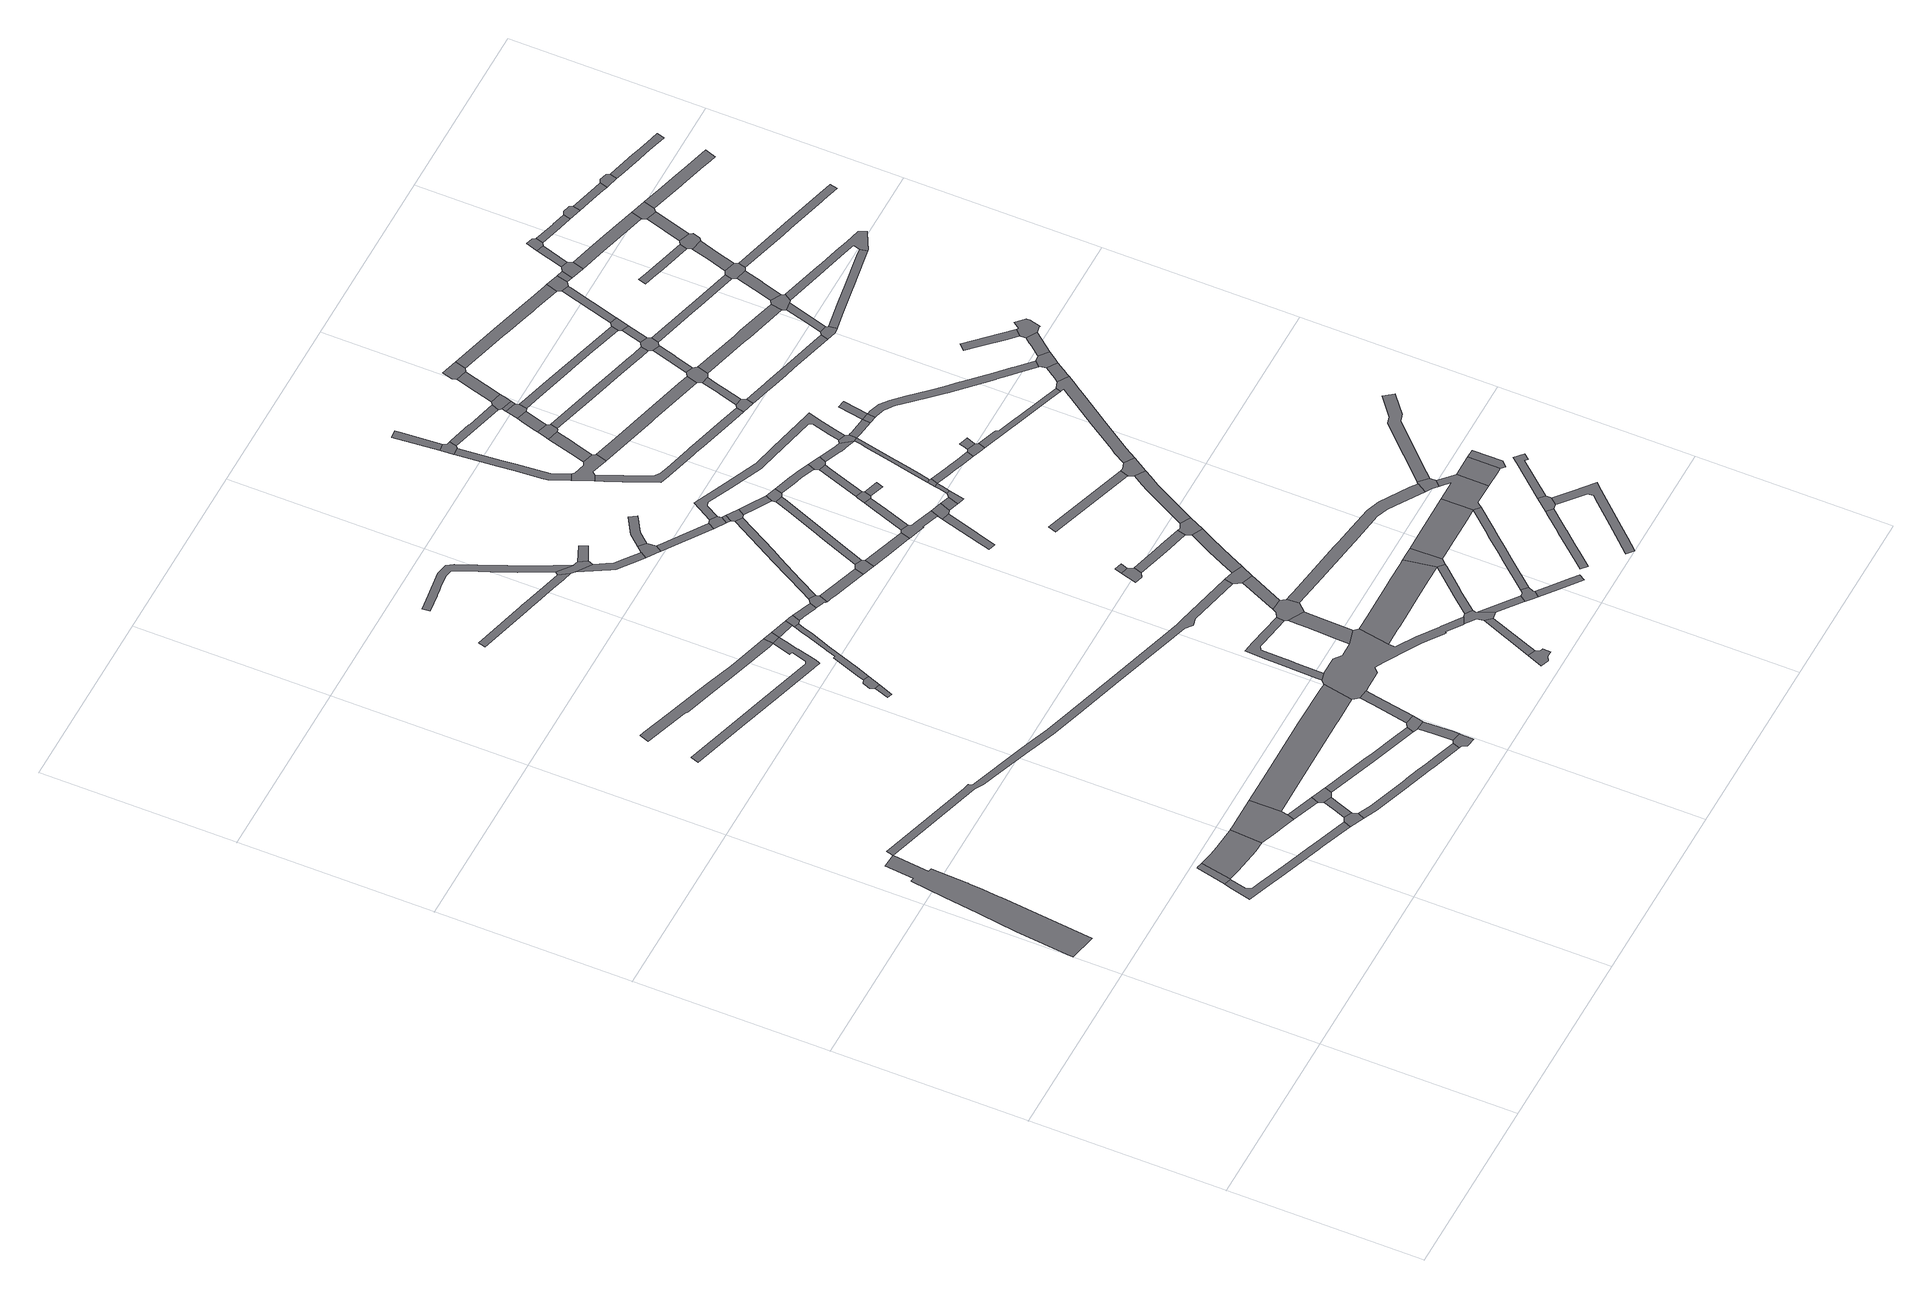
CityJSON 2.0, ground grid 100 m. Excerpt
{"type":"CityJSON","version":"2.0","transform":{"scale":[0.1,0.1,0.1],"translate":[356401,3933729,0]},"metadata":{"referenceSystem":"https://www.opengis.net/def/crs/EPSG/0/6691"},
"CityObjects":{
"road1":{"type":"Road","geometry":[{"type":"MultiSurface","lod":"1","boundaries":[[[0,1,2,3,4,5,6]]]}]},
"road2":{"type":"Road","attributes":{"function":"3","RoadStructureAttribute.sectionType":"1"},"geometry":[{"type":"MultiSurface","lod":"1","boundaries":[[[7,8,9,10,11,12,13,14,15,0,6]]]}]},
"road3":{"type":"Road","attributes":{"RoadStructureAttribute.sectionType":"1"},"geometry":[{"type":"MultiSurface","lod":"1","boundaries":[[[16,17,18,19,20,21,22,23,24,25,26,27,28,29,5,4]]]}]},
"road4":{"type":"Road","geometry":[{"type":"MultiSurface","lod":"1","boundaries":[[[30,31,32,33,10,9,34,35,36,37,38,39]]]}]},
"road5":{"type":"Road","geometry":[{"type":"MultiSurface","lod":"1","boundaries":[[[23,22,40,41,42,43]]]}]},
"road6":{"type":"Road","attributes":{"RoadStructureAttribute.sectionType":"1"},"geometry":[{"type":"MultiSurface","lod":"1","boundaries":[[[38,44,45,46,39]]]}]},
"road7":{"type":"Road","attributes":{"RoadStructureAttribute.sectionType":"1"},"geometry":[{"type":"MultiSurface","lod":"1","boundaries":[[[47,48,43,42,49,50]]]}]},
"road8":{"type":"Road","geometry":[{"type":"MultiSurface","lod":"1","boundaries":[[[47,50,51,52,53,54,46,45]]]}]},
"road9":{"type":"Road","attributes":{"RoadStructureAttribute.sectionType":"1"},"geometry":[{"type":"MultiSurface","lod":"1","boundaries":[[[55,56,57,58,59,60,61,62,63,64,65,66,67,68,69,70,71,72,73,74,75,76,77,78,79,80,81,82,83,84,85,86,87,88,89,90,91,64,92,93,94,95,96,97,98,99,100,101]]]}]},
"road10":{"type":"Road","attributes":{"RoadStructureAttribute.sectionType":"1"},"geometry":[{"type":"MultiSurface","lod":"1","boundaries":[[[102,103,104,105,106,107,108,109,110,41,40,111,112,113,114,115,116]]]}]},
"road11":{"type":"Road","attributes":{"RoadStructureAttribute.sectionType":"1"},"geometry":[{"type":"MultiSurface","lod":"1","boundaries":[[[117,118,119,120,121,122,123,124,125,126,127,128,129,130,131,132,133,134,135,136,137,138]]]}]},
"road12":{"type":"Road","attributes":{"RoadStructureAttribute.sectionType":"1"},"geometry":[{"type":"MultiSurface","lod":"1","boundaries":[[[139,140,141,142,143,144,117,145,146,147,148,149,150,151,152,153]]]}]},
"road13":{"type":"Road","attributes":{"RoadStructureAttribute.sectionType":"1"},"geometry":[{"type":"MultiSurface","lod":"1","boundaries":[[[154,155,156,157,52,51,158,159,160,161,162]]]}]},
"road14":{"type":"Road","attributes":{"function":"3","RoadStructureAttribute.sectionType":"1"},"geometry":[{"type":"MultiSurface","lod":"1","boundaries":[[[163,164,165,166,31,30,167,168,169,170,171,172]]]}]},
"road15":{"type":"Road","geometry":[{"type":"MultiSurface","lod":"1","boundaries":[[[173,174,175,176]]]}]},
"road16":{"type":"Road","geometry":[{"type":"MultiSurface","lod":"1","boundaries":[[[177,178,179,173,176,180]]]}]},
"road17":{"type":"Road","geometry":[{"type":"MultiSurface","lod":"1","boundaries":[[[181,182,183,184,102,116,185,186,187]]]}]},
"road18":{"type":"Road","attributes":{"RoadStructureAttribute.sectionType":"1"},"geometry":[{"type":"MultiSurface","lod":"1","boundaries":[[[188,189,190,191,192,193,194,195,184,183]]]}]},
"road19":{"type":"Road","geometry":[{"type":"MultiSurface","lod":"1","boundaries":[[[196,197,154,162,198,191,190]]]}]},
"road20":{"type":"Road","attributes":{"RoadStructureAttribute.sectionType":"1"},"geometry":[{"type":"MultiSurface","lod":"1","boundaries":[[[199,200,201,202,203,204,205,206,207,208,209,210,211,212,213,177,180]]]}]},
"road21":{"type":"Road","geometry":[{"type":"MultiSurface","lod":"1","boundaries":[[[117,138,214,145]]]}]},
"road22":{"type":"Road","geometry":[{"type":"MultiSurface","lod":"1","boundaries":[[[215,216,197,196,217,218,219]]]}]},
"road23":{"type":"Road","attributes":{"RoadStructureAttribute.sectionType":"1"},"geometry":[{"type":"MultiSurface","lod":"1","boundaries":[[[220,221,222,223,224,225,226,227,228,229,230,231,232,233]]]}]},
"road24":{"type":"Road","attributes":{"RoadStructureAttribute.sectionType":"1"},"geometry":[{"type":"MultiSurface","lod":"1","boundaries":[[[234,214,138,235,236]]]}]},
"road25":{"type":"Road","geometry":[{"type":"MultiSurface","lod":"1","boundaries":[[[206,205,237,238,239,234,236]]]}]},
"road26":{"type":"Road","attributes":{"RoadStructureAttribute.sectionType":"1"},"geometry":[{"type":"MultiSurface","lod":"1","boundaries":[[[240,241,242,243,244,245,246,247,248,249,250,251,252,253,254,255,256,257,258,259,260,261,262,263,264,265]]]}]},
"road27":{"type":"Road","attributes":{"RoadStructureAttribute.sectionType":"1"},"geometry":[{"type":"MultiSurface","lod":"1","boundaries":[[[237,266,267,268,269,270,271,238]]]}]},
"road28":{"type":"Road","geometry":[{"type":"MultiSurface","lod":"1","boundaries":[[[272,273,274,270,269,275,276,277,278,279]]]}]},
"road29":{"type":"Road","geometry":[{"type":"MultiSurface","lod":"1","boundaries":[[[280,254,253,233,232,281,282,283]]]}]},
"road30":{"type":"Road","attributes":{"RoadStructureAttribute.sectionType":"1"},"geometry":[{"type":"MultiSurface","lod":"1","boundaries":[[[284,285,286,287,288,289,290,291,292,293,294,295,296,297,298,299,300]]]}]},
"road31":{"type":"Road","geometry":[{"type":"MultiSurface","lod":"1","boundaries":[[[301,302,303,304,305,290,289,172,171,215,219,306,307,308,309,310,311,312,313,314,315,316,317,318,319,320,321,322,323,324,325,326]]]}]},
"road32":{"type":"Road","attributes":{"RoadStructureAttribute.sectionType":"1"},"geometry":[{"type":"MultiSurface","lod":"1","boundaries":[[[327,328,329,330,331,332,333,334,335,336,337,282,281]]]}]},
"road33":{"type":"Road","attributes":{"RoadStructureAttribute.sectionType":"1"},"geometry":[{"type":"MultiSurface","lod":"1","boundaries":[[[338,339,279,278,340,341,342,343,344]]]}]},
"road34":{"type":"Road","geometry":[{"type":"MultiSurface","lod":"1","boundaries":[[[345,346,280,283]]]}]},
"road35":{"type":"Road","geometry":[{"type":"MultiSurface","lod":"1","boundaries":[[[347,348,349,350,351,352,353,354,355,356]]]}]},
"road36":{"type":"Road","geometry":[{"type":"MultiSurface","lod":"1","boundaries":[[[357,358,332,331,359,360,361]]]}]},
"road37":{"type":"Road","attributes":{"RoadStructureAttribute.sectionType":"1"},"geometry":[{"type":"MultiSurface","lod":"1","boundaries":[[[302,362,363,364,365,366,367,368,303]]]}]},
"road38":{"type":"Road","attributes":{"RoadStructureAttribute.sectionType":"1"},"geometry":[{"type":"MultiSurface","lod":"1","boundaries":[[[369,370,371,273,272,372,373,374,375,376]]]}]},
"road39":{"type":"Road","geometry":[{"type":"MultiSurface","lod":"1","boundaries":[[[377,378,338,344,379,380]]]}]},
"road40":{"type":"Road","attributes":{"RoadStructureAttribute.sectionType":"1"},"geometry":[{"type":"MultiSurface","lod":"1","boundaries":[[[381,351,350,382]]]}]},
"road41":{"type":"Road","geometry":[{"type":"MultiSurface","lod":"1","boundaries":[[[383,300,299,364,363,384,385,386,387]]]}]},
"road42":{"type":"Road","attributes":{"RoadStructureAttribute.sectionType":"1"},"geometry":[{"type":"MultiSurface","lod":"1","boundaries":[[[360,388,389,390,391,392,361]]]}]},
"road43":{"type":"Road","attributes":{"RoadStructureAttribute.sectionType":"1"},"geometry":[{"type":"MultiSurface","lod":"1","boundaries":[[[357,393,394,395,396,358]]]}]},
"road44":{"type":"Road","geometry":[{"type":"MultiSurface","lod":"1","boundaries":[[[318,397,398]]]}]},
"road45":{"type":"Road","geometry":[{"type":"MultiSurface","lod":"1","boundaries":[[[399,400,381,382,401,402,403,404,405,319,398]]]}]},
"road46":{"type":"Road","attributes":{"RoadStructureAttribute.sectionType":"1"},"geometry":[{"type":"MultiSurface","lod":"1","boundaries":[[[386,406,407,408,387]]]}]},
"road47":{"type":"Road","attributes":{"RoadStructureAttribute.sectionType":"1"},"geometry":[{"type":"MultiSurface","lod":"1","boundaries":[[[379,409,410,411,412,413,414,380]]]}]},
"road48":{"type":"Road","attributes":{"RoadStructureAttribute.sectionType":"1"},"geometry":[{"type":"MultiSurface","lod":"1","boundaries":[[[415,416,417,418,419,420]]]}]},
"road49":{"type":"Road","attributes":{"function":"3","RoadStructureAttribute.sectionType":"1"},"geometry":[{"type":"MultiSurface","lod":"1","boundaries":[[[421,422,423,424,425,426,301,326,427,428,429,430,431,432,433,434,435,436,405,404,437,438,439,440,433]]]}]},
"road50":{"type":"Road","geometry":[{"type":"MultiSurface","lod":"1","boundaries":[[[441,390,389,442,443,444,445]]]}]},
"road51":{"type":"Road","geometry":[{"type":"MultiSurface","lod":"1","boundaries":[[[419,446,447,420]]]}]},
"road52":{"type":"Road","attributes":{"RoadStructureAttribute.sectionType":"1"},"geometry":[{"type":"MultiSurface","lod":"1","boundaries":[[[448,449,450,451,452,378,377,453,454,455,456,457]]]}]},
"road53":{"type":"Road","attributes":{"RoadStructureAttribute.sectionType":"1"},"geometry":[{"type":"MultiSurface","lod":"1","boundaries":[[[443,442,458,459]]]}]},
"road54":{"type":"Road","geometry":[{"type":"MultiSurface","lod":"1","boundaries":[[[407,460,461,79,78,408]]]}]},
"road55":{"type":"Road","attributes":{"RoadStructureAttribute.sectionType":"1"},"geometry":[{"type":"MultiSurface","lod":"1","boundaries":[[[462,463,464,403,402]]]}]},
"road56":{"type":"Road","geometry":[{"type":"MultiSurface","lod":"1","boundaries":[[[465,459,458,376,375,466]]]}]},
"road57":{"type":"Road","attributes":{"RoadStructureAttribute.sectionType":"1"},"geometry":[{"type":"MultiSurface","lod":"1","boundaries":[[[467,468,469,470,471,472]]]}]},
"road58":{"type":"Road","geometry":[{"type":"MultiSurface","lod":"1","boundaries":[[[473,474,463,462,475,476,477,478,479,480,481]]]}]},
"road59":{"type":"Road","attributes":{"RoadStructureAttribute.sectionType":"1"},"geometry":[{"type":"MultiSurface","lod":"1","boundaries":[[[482,483,418,417,484,485,486,487]]]}]},
"road60":{"type":"Road","geometry":[{"type":"MultiSurface","lod":"1","boundaries":[[[488,414,413,489,490,491,492,493,494,495,496,497,498,499]]]}]},
"road61":{"type":"Road","attributes":{"RoadStructureAttribute.sectionType":"1"},"geometry":[{"type":"MultiSurface","lod":"1","boundaries":[[[466,500,501,502,503,465]]]}]},
"road62":{"type":"Road","attributes":{"RoadStructureAttribute.sectionType":"1"},"geometry":[{"type":"MultiSurface","lod":"1","boundaries":[[[504,505,506,507,488,499]]]}]},
"road63":{"type":"Road","attributes":{"RoadStructureAttribute.sectionType":"1"},"geometry":[{"type":"MultiSurface","lod":"1","boundaries":[[[508,509,510,511,512,461,460,513,514,515,516,517]]]}]},
"road64":{"type":"Road","attributes":{"RoadStructureAttribute.sectionType":"1"},"geometry":[{"type":"MultiSurface","lod":"1","boundaries":[[[518,519,520,521,522,523,478,477]]]}]},
"road65":{"type":"Road","geometry":[{"type":"MultiSurface","lod":"1","boundaries":[[[524,525,502,501,448,457]]]}]},
"road66":{"type":"Road","attributes":{"RoadStructureAttribute.sectionType":"1"},"geometry":[{"type":"MultiSurface","lod":"1","boundaries":[[[526,527,528,529,530,531,532,533,534,535,536,537]]]}]},
"road67":{"type":"Road","geometry":[{"type":"MultiSurface","lod":"1","boundaries":[[[538,539,494,493,472,471,540]]]}]},
"road68":{"type":"Road","geometry":[{"type":"MultiSurface","lod":"1","boundaries":[[[536,541,542,543,544,545,546,547,548,549,550,537]]]}]},
"road69":{"type":"Road","geometry":[{"type":"MultiSurface","lod":"1","boundaries":[[[551,552,506,505,553,554,555,556]]]}]},
"road70":{"type":"Road","geometry":[{"type":"MultiSurface","lod":"1","boundaries":[[[433,440,557,558,559,421]]]}]},
"road71":{"type":"Road","geometry":[{"type":"MultiSurface","lod":"1","boundaries":[[[530,560,561,562,563,564,565,531]]]}]},
"road72":{"type":"Road","attributes":{"RoadStructureAttribute.sectionType":"1"},"geometry":[{"type":"MultiSurface","lod":"1","boundaries":[[[566,567,538,540]]]}]},
"road73":{"type":"Road","attributes":{"RoadStructureAttribute.sectionType":"1"},"geometry":[{"type":"MultiSurface","lod":"1","boundaries":[[[568,564,563,569,570,571]]]}]},
"road74":{"type":"Road","geometry":[{"type":"MultiSurface","lod":"1","boundaries":[[[486,517,516,572,573,574,487]]]}]},
"road75":{"type":"Road","geometry":[{"type":"MultiSurface","lod":"1","boundaries":[[[575,576,554,553]]]}]},
"road76":{"type":"Road","attributes":{"RoadStructureAttribute.sectionType":"1"},"geometry":[{"type":"MultiSurface","lod":"1","boundaries":[[[577,578,567,566,579,580]]]}]},
"road77":{"type":"Road","attributes":{"RoadStructureAttribute.sectionType":"1"},"geometry":[{"type":"MultiSurface","lod":"1","boundaries":[[[581,582,583,584,585,586,587,588,589,590,385,384,591,592,593,594,595,596,597,598]]]}]},
"road78":{"type":"Road","attributes":{"RoadStructureAttribute.sectionType":"1"},"geometry":[{"type":"MultiSurface","lod":"1","boundaries":[[[599,600,601,602,603,525,524,604,605,606,607,608]]]}]},
"road79":{"type":"Road","attributes":{"RoadStructureAttribute.sectionType":"1"},"geometry":[{"type":"MultiSurface","lod":"1","boundaries":[[[609,610,611,551,556]]]}]},
"road80":{"type":"Road","attributes":{"RoadStructureAttribute.sectionType":"1"},"geometry":[{"type":"MultiSurface","lod":"1","boundaries":[[[612,613,614,615,616,617,618,619,620,441,445,621,622,623,624,625,626,627,628,629,630,631]]]}]},
"road81":{"type":"Road","attributes":{"RoadStructureAttribute.sectionType":"1"},"geometry":[{"type":"MultiSurface","lod":"1","boundaries":[[[546,632,633,634,635,636,637,638,547]]]}]},
"road82":{"type":"Road","attributes":{"RoadStructureAttribute.sectionType":"1"},"geometry":[{"type":"MultiSurface","lod":"1","boundaries":[[[480,639,640,641,642,643,644,645,646,647,648,481]]]}]},
"road83":{"type":"Road","attributes":{"RoadStructureAttribute.sectionType":"1"},"geometry":[{"type":"MultiSurface","lod":"1","boundaries":[[[649,650,651,652]]]}]},
"road84":{"type":"Road","geometry":[{"type":"MultiSurface","lod":"1","boundaries":[[[653,654,655,656,657]]]}]},
"road85":{"type":"Road","attributes":{"RoadStructureAttribute.sectionType":"1"},"geometry":[{"type":"MultiSurface","lod":"1","boundaries":[[[658,659,660,661,662,663,664,561,560]]]}]},
"road86":{"type":"Road","geometry":[{"type":"MultiSurface","lod":"1","boundaries":[[[665,611,610,666,667,599,608]]]}]},
"road87":{"type":"Road","attributes":{"RoadStructureAttribute.sectionType":"1"},"geometry":[{"type":"MultiSurface","lod":"1","boundaries":[[[541,668,669,670,671,672,673,674,675,676,677,678,679,680,681,682,683,684,685,542]]]}]},
"road88":{"type":"Road","geometry":[{"type":"MultiSurface","lod":"1","boundaries":[[[686,636,635,687,688,689,690,691]]]}]},
"road89":{"type":"Road","attributes":{"function":"3","RoadStructureAttribute.sectionType":"1"},"geometry":[{"type":"MultiSurface","lod":"1","boundaries":[[[692,693,694,644,695,696,558,557]]]}]},
"road90":{"type":"Road","attributes":{"RoadStructureAttribute.sectionType":"1"},"geometry":[{"type":"MultiSurface","lod":"1","boundaries":[[[697,698,699,573,572,700,701,702,703,704]]]}]},
"road91":{"type":"Road","attributes":{"RoadStructureAttribute.sectionType":"1"},"geometry":[{"type":"MultiSurface","lod":"1","boundaries":[[[705,706,707,708,709,654,653,657,710,578,577,711,653,712,713,714,715]]]}]},
"road92":{"type":"Road","attributes":{"RoadStructureAttribute.sectionType":"1"},"geometry":[{"type":"MultiSurface","lod":"1","boundaries":[[[716,717,718,719,720,721,722,723,724,725,726,727,728,729,730]]]}]},
"road93":{"type":"Road","attributes":{"RoadStructureAttribute.sectionType":"1"},"geometry":[{"type":"MultiSurface","lod":"1","boundaries":[[[690,731,732,733,734,735,691]]]}]},
"road94":{"type":"Road","attributes":{"RoadStructureAttribute.sectionType":"1"},"geometry":[{"type":"MultiSurface","lod":"1","boundaries":[[[736,737,738,739,740,741,656,655,742,743,744,745,746,747]]]}]},
"road95":{"type":"Road","attributes":{"RoadStructureAttribute.sectionType":"1"},"geometry":[{"type":"MultiSurface","lod":"1","boundaries":[[[748,749,667,666,750,751,752,736]]]}]},
"road96":{"type":"Road","geometry":[{"type":"MultiSurface","lod":"1","boundaries":[[[753,754,755,733,732,756]]]}]},
"road97":{"type":"Road","attributes":{"RoadStructureAttribute.sectionType":"1"},"geometry":[{"type":"MultiSurface","lod":"1","boundaries":[[[757,755,754,758]]]}]},
"road98":{"type":"Road","geometry":[{"type":"MultiSurface","lod":"1","boundaries":[[[759,661,660,757,758,760,761]]]}]},
"road99":{"type":"Road","attributes":{"RoadStructureAttribute.sectionType":"1"},"geometry":[{"type":"MultiSurface","lod":"1","boundaries":[[[544,762,763,764,765,766,767,768,769,770,545]]]}]},
"road100":{"type":"Road","geometry":[{"type":"MultiSurface","lod":"1","boundaries":[[[630,748,736,747,771,631]]]}]},
"road101":{"type":"Road","geometry":[{"type":"MultiSurface","lod":"1","boundaries":[[[703,772,773,774,652,651,704]]]}]},
"road102":{"type":"Road","geometry":[{"type":"MultiSurface","lod":"1","boundaries":[[[775,776,777,778,779,780,705,715]]]}]},
"road103":{"type":"Road","geometry":[{"type":"MultiSurface","lod":"1","boundaries":[[[781,782,783,784,785,786,787,788,779,778]]]}]},
"road104":{"type":"Road","attributes":{"RoadStructureAttribute.sectionType":"1"},"geometry":[{"type":"MultiSurface","lod":"1","boundaries":[[[789,790,791,792,793,794,795,796,797,798,799,800,801,802,803,804,805]]]}]},
"road105":{"type":"Road","attributes":{"RoadStructureAttribute.sectionType":"1"},"geometry":[{"type":"MultiSurface","lod":"1","boundaries":[[[806,807,808,809,759,761]]]}]},
"road106":{"type":"Road","attributes":{"RoadStructureAttribute.sectionType":"1"},"geometry":[{"type":"MultiSurface","lod":"1","boundaries":[[[810,811,812,813,771,747,814,815,816]]]}]},
"road107":{"type":"Road","geometry":[{"type":"MultiSurface","lod":"1","boundaries":[[[729,817,797,796,818,819,730]]]}]},
"road108":{"type":"Road","geometry":[{"type":"MultiSurface","lod":"1","boundaries":[[[820,821,695,644,643,822,823,824,825,826]]]}]},
"road109":{"type":"Road","geometry":[{"type":"MultiSurface","lod":"1","boundaries":[[[827,828,820,826,829,830,831,581,598]]]}]},
"road110":{"type":"Road","geometry":[{"type":"MultiSurface","lod":"1","boundaries":[[[832,833,834,677,676,835]]]}]},
"road111":{"type":"Road","geometry":[{"type":"MultiSurface","lod":"1","boundaries":[[[836,837,810,816]]]}]},
"road112":{"type":"Road","attributes":{"RoadStructureAttribute.sectionType":"1"},"geometry":[{"type":"MultiSurface","lod":"1","boundaries":[[[838,839,840,841,842,689,688,843,844,845,846,847,848,849]]]}]},
"road113":{"type":"Road","geometry":[{"type":"MultiSurface","lod":"1","boundaries":[[[807,850,851,852,853,808]]]}]},
"road114":{"type":"Road","attributes":{"RoadStructureAttribute.sectionType":"1"},"geometry":[{"type":"MultiSurface","lod":"1","boundaries":[[[837,854,855,810]]]}]},
"road115":{"type":"Road","attributes":{"RoadStructureAttribute.sectionType":"1"},"geometry":[{"type":"MultiSurface","lod":"1","boundaries":[[[856,857,834,833,858,859,860,861,862]]]}]},
"road116":{"type":"Road","attributes":{"RoadStructureAttribute.sectionType":"1"},"geometry":[{"type":"MultiSurface","lod":"1","boundaries":[[[824,823,863,864,865]]]}]},
"road117":{"type":"Road","attributes":{"RoadStructureAttribute.sectionType":"1"},"geometry":[{"type":"MultiSurface","lod":"1","boundaries":[[[866,867,868,869,870,871,872,873,874,875,876,877,878,879,753,756]]]}]},
"road118":{"type":"Road","attributes":{"RoadStructureAttribute.sectionType":"1"},"geometry":[{"type":"MultiSurface","lod":"1","boundaries":[[[818,880,881,882,883,884,819]]]}]},
"road119":{"type":"Road","attributes":{"RoadStructureAttribute.sectionType":"1"},"geometry":[{"type":"MultiSurface","lod":"1","boundaries":[[[776,885,886,887,888,889,890,891,892,893,894,895,896,897,777]]]}]},
"road120":{"type":"Road","geometry":[{"type":"MultiSurface","lod":"1","boundaries":[[[861,898,899,900,901,902,903,766,765,904,862]]]}]},
"road121":{"type":"Road","attributes":{"RoadStructureAttribute.sectionType":"1"},"geometry":[{"type":"MultiSurface","lod":"1","boundaries":[[[889,888,905,906,907,908,909,910,773,772,911,912,913,914,915,916,917,918,919]]]}]},
"road122":{"type":"Road","geometry":[{"type":"MultiSurface","lod":"1","boundaries":[[[864,920,921,922,865]]]}]},
"road123":{"type":"Road","attributes":{"RoadStructureAttribute.sectionType":"1"},"geometry":[{"type":"MultiSurface","lod":"1","boundaries":[[[901,923,924,925,926,927,928,929,930,902]]]}]},
"road124":{"type":"Road","attributes":{"RoadStructureAttribute.sectionType":"1"},"geometry":[{"type":"MultiSurface","lod":"1","boundaries":[[[931,932,933,934,935,936,937,938,939,940,941,942,943,944,837,836,945,946,947,948,949,950,951,952,953,954,955,956,957,958,959]]]}]},
"road125":{"type":"Road","attributes":{"RoadStructureAttribute.sectionType":"1"},"geometry":[{"type":"MultiSurface","lod":"1","boundaries":[[[960,961,962,963,964,965,966,832,835,967,968,969,970,971,972,973]]]}]},
"road126":{"type":"Road","attributes":{"RoadStructureAttribute.sectionType":"1"},"geometry":[{"type":"MultiSurface","lod":"1","boundaries":[[[974,975,976,977,978,830,829,979,980,981,982,983,984,985,986]]]}]},
"road127":{"type":"Road","geometry":[{"type":"MultiSurface","lod":"1","boundaries":[[[987,988,849,848,927,926,989,990,991]]]}]},
"road128":{"type":"Road","attributes":{"RoadStructureAttribute.sectionType":"1"},"geometry":[{"type":"MultiSurface","lod":"1","boundaries":[[[992,993,994,995,996,997,998,999,1000,1001,1002,1003,851,850]]]}]},
"road129":{"type":"Road","attributes":{"RoadStructureAttribute.sectionType":"1"},"geometry":[{"type":"MultiSurface","lod":"1","boundaries":[[[1004,1005,1006,1007,988,987]]]}]},
"road130":{"type":"Road","attributes":{"RoadStructureAttribute.sectionType":"1"},"geometry":[{"type":"MultiSurface","lod":"1","boundaries":[[[1008,1009,1010,1011,900,899,1012,1013,1014]]]}]},
"road131":{"type":"Road","geometry":[{"type":"MultiSurface","lod":"1","boundaries":[[[1015,873,872,1006,1005,1016]]]}]},
"road132":{"type":"Road","geometry":[{"type":"MultiSurface","lod":"1","boundaries":[[[1017,1018,1019,919,918,1020,1021,1022]]]}]},
"road133":{"type":"Road","geometry":[{"type":"MultiSurface","lod":"1","boundaries":[[[1023,1024,1025,1026,1027,931,959,1028,1017,1022]]]}]},
"road134":{"type":"Road","geometry":[{"type":"MultiSurface","lod":"1","boundaries":[[[1029,1030,1031,1032,1033,960,973]]]}]},
"road135":{"type":"Road","attributes":{"RoadStructureAttribute.sectionType":"1"},"geometry":[{"type":"MultiSurface","lod":"1","boundaries":[[[1034,1035,1036,1037,1038,1039,1040,1041,1015,1016]]]}]},
"road136":{"type":"Road","attributes":{"RoadStructureAttribute.sectionType":"1"},"geometry":[{"type":"MultiSurface","lod":"1","boundaries":[[[990,1042,1043,1044,1045,1046,1047,991]]]}]},
"road137":{"type":"Road","attributes":{"RoadStructureAttribute.sectionType":"1"},"geometry":[{"type":"MultiSurface","lod":"1","boundaries":[[[1048,1049,1050,1051,1052,1053,1054]]]}]},
"road138":{"type":"Road","attributes":{"RoadStructureAttribute.sectionType":"1"},"geometry":[{"type":"MultiSurface","lod":"1","boundaries":[[[1025,1055,1056,1057,1058,1059,1026]]]}]},
"road139":{"type":"Road","attributes":{"RoadStructureAttribute.sectionType":"1"},"geometry":[{"type":"MultiSurface","lod":"1","boundaries":[[[1060,1061,1062,1033,1032,1063,1064,1065]]]}]},
"road140":{"type":"Road","geometry":[{"type":"MultiSurface","lod":"1","boundaries":[[[1066,999,998,1038,1037,1067]]]}]},
"road141":{"type":"Road","geometry":[{"type":"MultiSurface","lod":"1","boundaries":[[[1068,1069,1070,1071,1072,1008,1014,1060,1065]]]}]},
"road142":{"type":"Road","attributes":{"RoadStructureAttribute.sectionType":"1"},"geometry":[{"type":"MultiSurface","lod":"1","boundaries":[[[1073,1074,1066,1067]]]}]},
"road143":{"type":"Road","geometry":[{"type":"MultiSurface","lod":"1","boundaries":[[[1053,1056,1055,1075,1076,1077,1078,1079,1080,1081,1082,1083,1084,1085,1086,1054]]]}]},
"road144":{"type":"Road","geometry":[{"type":"MultiSurface","lod":"1","boundaries":[[[1087,1074,1073,1088,1089,1090]]]}]},
"road145":{"type":"Road","attributes":{"RoadStructureAttribute.sectionType":"1"},"geometry":[{"type":"MultiSurface","lod":"1","boundaries":[[[1091,1092,1072,1071,1093,1094,1095,1096,1097]]]}]},
"road146":{"type":"Road","attributes":{"RoadStructureAttribute.sectionType":"1"},"geometry":[{"type":"MultiSurface","lod":"1","boundaries":[[[1098,1099,1087,1090]]]}]},
"road147":{"type":"Road","attributes":{"RoadStructureAttribute.sectionType":"1"},"geometry":[{"type":"MultiSurface","lod":"1","boundaries":[[[1100,1101,1102,1103,1104,1031,1030,1105,1106,1107,1108,1109]]]}]},
"road148":{"type":"Road","attributes":{"RoadStructureAttribute.sectionType":"1"},"geometry":[{"type":"MultiSurface","lod":"1","boundaries":[[[1110,1111,1112,1113,1114,1115,1116,1117]]]}]},
"road149":{"type":"Road","geometry":[{"type":"MultiSurface","lod":"1","boundaries":[[[1096,1118,1119,1120,1121,1122,1045,1044,1097]]]}]},
"road150":{"type":"Road","geometry":[{"type":"MultiSurface","lod":"1","boundaries":[[[1123,1124,1099,1098,1125,1126]]]}]},
"road151":{"type":"Road","attributes":{"RoadStructureAttribute.sectionType":"1"},"geometry":[{"type":"MultiSurface","lod":"1","boundaries":[[[1127,1121,1120,1128,1129,1130]]]}]},
"road152":{"type":"Road","geometry":[{"type":"MultiSurface","lod":"1","boundaries":[[[1131,1132,1133,1134,1135,1070,1069,1136,1137,1138,1139,1140,1100,1109,1141,1142,1143,1144]]]}]},
"road153":{"type":"Road","attributes":{"RoadStructureAttribute.sectionType":"1"},"geometry":[{"type":"MultiSurface","lod":"1","boundaries":[[[1145,1146,1147,1148,1149,1150,1151,1152,1089,1088]]]}]},
"road154":{"type":"Road","attributes":{"RoadStructureAttribute.sectionType":"1"},"geometry":[{"type":"MultiSurface","lod":"1","boundaries":[[[1125,1153,1154,1155,1156,1157,1158,1126]]]}]},
"road155":{"type":"Road","geometry":[{"type":"MultiSurface","lod":"1","boundaries":[[[1159,1110,1117,1160,1130,1129,1161,1162,1163]]]}]},
"road156":{"type":"Road","attributes":{"RoadStructureAttribute.sectionType":"1"},"geometry":[{"type":"MultiSurface","lod":"1","boundaries":[[[1164,1165,1159,1163]]]}]},
"road157":{"type":"Road","geometry":[{"type":"MultiSurface","lod":"1","boundaries":[[[1155,1166,1167,1168,1169,1156]]]}]},
"road158":{"type":"Road","geometry":[{"type":"MultiSurface","lod":"1","boundaries":[[[1165,1164,1170,1171,1172,1150,1149]]]}]},
"road159":{"type":"Road","attributes":{"RoadStructureAttribute.sectionType":"1"},"geometry":[{"type":"MultiSurface","lod":"1","boundaries":[[[1173,1174,1175,1176,1119,1118,1177,1178,1179,1180,1181,1182,1183]]]}]},
"road160":{"type":"Road","attributes":{"RoadStructureAttribute.sectionType":"1"},"geometry":[{"type":"MultiSurface","lod":"1","boundaries":[[[1184,1185,1167,1166,1186,1187,1188,1189]]]}]},
"road161":{"type":"Road","geometry":[{"type":"MultiSurface","lod":"1","boundaries":[[[1188,1190,1191,1192,1193,1194,1195,1189]]]}]},
"road162":{"type":"Road","attributes":{"RoadStructureAttribute.sectionType":"1"},"geometry":[{"type":"MultiSurface","lod":"1","boundaries":[[[1196,1197,1198,1199,1200,1201,1202,1203,1204,1205,1206,1207,1172,1171]]]}]},
"road163":{"type":"Road","attributes":{"RoadStructureAttribute.sectionType":"1"},"geometry":[{"type":"MultiSurface","lod":"1","boundaries":[[[1208,1209,1210,1211,1212,1193,1192,1213,1214,1215,1216,1217]]]}]}
},
"vertices":[
[774,964,0],[764,966,0],[744,971,0],[740,971,0],[703,814,0],[741,804,0],[742,806,0],
[803,793,0],[944,773,0],[1003,771,0],[1014,935,0],[1008,935,0],[972,938,0],[892,944,0],[839,951,0],[796,959,0],
[695,786,0],[666,672,0],[766,634,0],[857,600,0],[1077,519,0],[1103,509,0],[1266,448,0],[1281,486,0],[1117,547,0],[1068,565,0],[921,619,0],[781,672,0],[732,690,0],[719,716,0],
[1217,774,0],[1217,934,0],[1066,933,0],[1049,933,0],[1055,752,0],[1063,748,0],[1176,707,0],[1176,709,0],[1197,701,0],[1211,737,0],
[1339,414,0],[1356,451,0],[1346,479,0],[1308,498,0],
[1297,662,0],[1340,646,0],[1354,684,0],
[1352,619,0],[1329,554,0],[1368,540,0],[1392,604,0],
[1422,618,0],[1435,654,0],[1428,656,0],[1406,665,0],
[141,1217,0],[191,1701,0],[192,1716,0],[201,1800,0],[204,1868,0],[205,1878,0],[205,1879,0],[214,2065,0],[194,2069,0],[213,2257,0],[742,2096,0],[756,2089,0],[787,2072,0],[889,2035,0],[1062,1970,0],[1079,1963,0],[1204,1916,0],[1344,1872,0],[1603,1791,0],[1978,1675,0],[2047,1654,0],[2078,1627,0],[2118,1635,0],[2386,1573,0],[2396,1617,0],[2088,1689,0],[2053,1694,0],[1961,1722,0],[1615,1829,0],[1365,1907,0],[1217,1954,0],[1126,1988,0],[1059,2012,0],[762,2116,0],[754,2135,0],[726,2143,0],[225,2295,0],[140,2264,0],[125,2112,0],[107,2116,0],[106,2112,0],[82,1934,0],[58,1753,0],[56,1740,0],[32,1552,0],[4,1279,0],[1,1247,0],
[1931,243,0],[1835,277,0],[1782,295,0],[1766,300,0],[1714,319,0],[1645,342,0],[1640,344,0],[1608,355,0],[1424,419,0],[1409,382,0],[1595,317,0],[1633,304,0],[1739,267,0],[1769,257,0],[1918,205,0],
[1157,3312,0],[1130,3214,0],[1145,3209,0],[1121,3130,0],[1106,3123,0],[830,3208,0],[667,3257,0],[363,3350,0],[350,3307,0],[636,3220,0],[871,3148,0],[1100,3078,0],[1116,3074,0],[1116,3073,0],[1139,3067,0],[1141,3073,0],[1148,3093,0],[1158,3131,0],[1175,3197,0],[1175,3199,0],[1193,3264,0],[1203,3302,0],
[369,3568,0],[595,3493,0],[611,3481,0],[783,3426,0],[934,3378,0],[1135,3317,0],[1163,3363,0],[986,3415,0],[951,3427,0],[810,3476,0],[746,3497,0],[564,3559,0],[410,3612,0],[407,3613,0],[386,3618,0],
[1930,475,0],[1850,504,0],[1710,553,0],[1679,565,0],[1672,525,0],[1697,516,0],[1893,448,0],[1905,443,0],[1917,439,0],
[1981,932,0],[1745,936,0],[1500,934,0],[1397,934,0],[1397,774,0],[1618,775,0],[1811,776,0],[1835,776,0],[1979,777,0],[2006,931,0],
[1108,2773,0],[1080,2697,0],[1105,2688,0],[1134,2763,0],
[1132,2843,0],[1111,2834,0],[1097,2796,0],[1161,2831,0],
[1996,181,0],[1997,216,0],[1998,242,0],[1949,252,0],[1930,201,0],[1946,176,0],[1994,170,0],
[1999,272,0],[1997,344,0],[1994,423,0],[1944,429,0],[1945,400,0],[1948,323,0],[1950,272,0],[1950,269,0],
[2005,481,0],[1956,490,0],[1923,437,0],
[1167,2845,0],[1189,2903,0],[1249,3072,0],[1255,3088,0],[1286,3174,0],[1306,3231,0],[1315,3258,0],[1291,3266,0],[1273,3214,0],[1261,3178,0],[1226,3076,0],[1224,3072,0],[1207,3022,0],[1195,3023,0],[1139,2865,0],
[1217,3347,0],
[2004,747,0],[1991,677,0],[2033,631,0],[2042,678,0],[2054,741,0],
[1044,4402,0],[914,4438,0],[876,4448,0],[865,4452,0],[584,4528,0],[574,4489,0],[595,4484,0],[854,4413,0],[887,4404,0],[903,4399,0],[1033,4363,0],[1106,4343,0],[1152,4331,0],[1118,4381,0],
[1308,3320,0],[1220,3298,0],[1296,3281,0],
[1337,3266,0],[1352,3305,0],[1330,3313,0],
[667,4811,0],[763,4823,0],[768,4824,0],[794,4827,0],[821,4831,0],[888,4839,0],[928,4832,0],[939,4816,0],[961,4765,0],[982,4717,0],[1004,4666,0],[1005,4663,0],[1053,4553,0],[1129,4398,0],[1201,4342,0],[1170,4406,0],[1161,4423,0],[1089,4570,0],[1070,4614,0],[1043,4677,0],[1016,4740,0],[974,4836,0],[951,4868,0],[890,4880,0],[749,4862,0],[662,4851,0],
[1358,3258,0],[1365,3256,0],[1431,3230,0],[1439,3227,0],[1452,3265,0],[1407,3283,0],
[1509,3263,0],[1474,3283,0],[1473,3280,0],[1476,3213,0],[1490,3208,0],[1488,3202,0],[1495,3199,0],[1513,3246,0],
[1229,4332,0],[1168,4318,0],[1244,4265,0],[1254,4293,0],
[2101,1335,0],[2040,1345,0],[2034,1255,0],[2032,1164,0],[2029,975,0],[2028,952,0],[2067,961,0],[2068,1011,0],[2071,1119,0],[2073,1118,0],[2073,1150,0],[2074,1195,0],[2076,1283,0],[2092,1295,0],[2116,1291,0],[2283,1264,0],[2288,1304,0],
[2385,932,0],[2364,954,0],[2282,931,0],[2205,932,0],[2168,962,0],[2083,741,0],[2175,741,0],[2202,768,0],[2246,742,0],[2283,721,0],[2344,685,0],[2425,638,0],[2451,620,0],[2525,567,0],[2532,562,0],[2536,571,0],[2600,524,0],[2614,514,0],[2655,533,0],[2558,603,0],[2555,605,0],[2451,679,0],[2437,687,0],[2382,719,0],[2354,735,0],[2356,771,0],
[1169,4316,0],[1249,4175,0],[1261,4155,0],[1362,4078,0],[1384,4063,0],[1407,4096,0],[1385,4111,0],[1325,4157,0],[1291,4182,0],[1280,4202,0],[1275,4211,0],
[1733,3170,0],[1591,3219,0],[1507,3195,0],[1516,3192,0],[1554,3177,0],[1654,3144,0],[1717,3123,0],
[1338,4331,0],[1320,4372,0],
[2633,123,0],[2616,129,0],[2608,148,0],[2607,149,0],[2568,165,0],[2561,146,0],[2536,84,0],[2576,68,0],[2601,84,0],[2631,83,0],
[1466,4096,0],[1432,4125,0],[1443,4022,0],[1449,4018,0],[1472,4051,0],
[2369,1096,0],[2373,1204,0],[2294,1249,0],[2292,1195,0],[2290,1151,0],[2288,1104,0],[2285,1014,0],
[1639,3575,0],[1612,3527,0],[1502,3332,0],[1566,3365,0],[1647,3508,0],[1674,3555,0],[1795,3769,0],[1760,3790,0],
[1792,3164,0],[1756,3182,0],[1784,3100,0],[1799,3150,0],
[2678,439,0],[2705,408,0],
[2314,1318,0],[2413,1248,0],[2408,1310,0],[2387,1335,0],[2323,1339,0],
[1673,3863,0],[1678,3860,0],[1699,3893,0],[1588,3970,0],[1488,4039,0],
[1515,4153,0],[1602,4206,0],[1578,4244,0],[1485,4187,0],
[2615,513,0],[2616,515,0],
[2633,502,0],[2670,473,0],[2740,414,0],[2742,415,0],[2706,493,0],[2708,513,0],[2675,536,0],
[2461,1495,0],[2470,1513,0],[2413,1534,0],
[1795,3096,0],[1891,3064,0],[1892,3064,0],[1991,3031,0],[2007,3025,0],[2023,3074,0],
[2206,1977,0],[2245,1965,0],[2271,1979,0],[2282,2022,0],[2268,2049,0],[2229,2060,0],
[2854,935,0],[2824,934,0],[2723,934,0],[2674,933,0],[2545,932,0],[2473,932,0],[2375,772,0],[2453,773,0],[2472,773,0],[2536,773,0],[2657,774,0],[2792,774,0],[2881,775,0],[2772,648,0],[2756,630,0],[2684,546,0],[2786,604,0],[2814,636,0],[2902,737,0],[2912,748,0],
[1719,3898,0],[1736,3823,0],[1757,3857,0],[1753,3877,0],[1753,3878,0],
[2279,2086,0],[2240,2096,0],
[1951,3673,0],[1921,3596,0],[1851,3421,0],[1835,3382,0],[1801,3296,0],[1851,3314,0],[1872,3366,0],[1889,3409,0],[1984,3646,0],[1990,3663,0],
[1756,3811,0],[1777,3845,0],
[2502,1579,0],[2448,1605,0],
[2860,322,0],[2883,352,0],[2707,492,0],
[1836,3808,0],[1814,3774,0],
[2117,2722,0],[2102,2668,0],[2140,2657,0],[2169,2757,0],[2220,2928,0],[2180,2939,0],
[2903,354,0],[2899,353,0],[2861,321,0],[2886,301,0],[2914,278,0],[2937,307,0],[2936,317,0],[2947,343,0],[2916,369,0],
[2467,1972,0],[2428,1982,0],[2415,1938,0],[2466,1924,0],[2566,1897,0],[2578,1941,0],
[2040,3082,0],[2084,3000,0],[2096,2996,0],[2097,3001,0],[2188,2970,0],[2189,2970,0],[2203,3010,0],[2112,3042,0],[2086,3051,0],[2085,3053,0],[2079,3062,0],[2077,3066,0],
[1871,3738,0],[1946,3692,0],[1963,3729,0],[1888,3776,0],
[2124,3202,0],[2155,3291,0],[2117,3303,0],[2096,3244,0],
[2545,1802,0],[2521,1754,0],[2463,1636,0],[2453,1615,0],[2450,1610,0],[2504,1584,0],[2538,1653,0],[2599,1775,0],[2633,1842,0],[2580,1869,0],
[2957,244,0],[3033,184,0],[3097,133,0],[3115,165,0],[3082,191,0],[2986,268,0],
[2009,3672,0],[2021,3711,0],
[1666,4680,0],[1660,4742,0],[1650,4849,0],[1644,4916,0],[1625,5129,0],[1585,5127,0],[1604,4913,0],[1611,4838,0],[1624,4693,0],[1626,4671,0],[1668,4575,0],[1704,4591,0],
[2263,2989,0],[2220,3004,0],[2241,2937,0],
[1711,4476,0],[1747,4492,0],[1758,4507,0],[1846,4482,0],[1862,4540,0],[1852,4556,0],[1795,4572,0],[1794,4571,0],[1778,4563,0],[1719,4579,0],
[2136,3357,0],[2132,3346,0],[2168,3297,0],[2179,3334,0],[2178,3336,0],[2174,3343,0],
[2935,775,0],[2933,935,0],[2882,935,0],
[1635,5139,0],[1645,5177,0],[1630,5181,0],[1618,5199,0],[1579,5195,0],[1584,5128,0],
[2293,2918,0],[2312,2972,0],
[1558,5429,0],[1608,5319,0],[1600,5413,0],[1598,5432,0],
[2673,1921,0],[2620,1948,0],[2593,1937,0],
[2242,3273,0],[2255,3309,0],
[2351,2986,0],[2333,2990,0],[2321,2909,0],[2334,2906,0],
[3307,1072,0],[3273,1095,0],[3129,1187,0],[3060,1213,0],[2898,1236,0],[2824,1247,0],[2794,1252,0],[2598,1281,0],[2459,1302,0],[2441,1305,0],[2458,1241,0],[2588,1221,0],[2816,1188,0],[2860,1181,0],[3044,1155,0],[3103,1133,0],[3173,1088,0],[3275,1022,0],
[2222,3639,0],[2172,3660,0],[2147,3670,0],[2102,3685,0],[2052,3700,0],[2015,3671,0],[2090,3646,0],[2132,3632,0],[2199,3604,0],[2207,3601,0],
[2238,3527,0],[2252,3568,0],[2213,3577,0],
[2469,3622,0],[2487,3692,0],[2508,3771,0],[2488,3776,0],[2250,3829,0],[2122,3858,0],[2120,3858,0],[1958,3931,0],[1785,4008,0],[1794,3946,0],[1813,3952,0],[1941,3894,0],[2107,3820,0],[2123,3817,0],[2199,3800,0],[2445,3745,0],[2455,3727,0],[2430,3632,0],[2416,3577,0],[2454,3565,0],
[1882,4657,0],[1884,4664,0],[1887,4673,0],[1911,4759,0],[1854,4776,0],[1844,4743,0],[1817,4647,0],
[3074,491,0],[3120,544,0],[3170,602,0],[3206,643,0],[3298,750,0],[3268,776,0],[3176,669,0],[3144,633,0],[3079,557,0],[3044,517,0],
[2345,2483,0],[2331,2440,0],[2783,2291,0],[2797,2334,0],
[2368,3058,0],[2380,3093,0],[2373,3096,0],[2356,3099,0],[2348,3059,0],
[1729,5114,0],[1779,5100,0],[1919,5062,0],[1933,5099,0],[1783,5140,0],[1776,5142,0],[1655,5175,0],
[2214,3581,0],[2269,3575,0],[2285,3612,0],
[1728,4435,0],[1762,4358,0],[1832,4198,0],[1865,4188,0],[2051,4137,0],[2070,4132,0],[2121,4118,0],[2282,4073,0],[2386,4044,0],[2397,4083,0],[2292,4112,0],[2121,4159,0],[2081,4170,0],[2068,4174,0],[1927,4213,0],[1882,4225,0],[1854,4246,0],[1798,4374,0],
[1863,4808,0],[1924,4765,0],[1930,4768,0],[1941,4807,0],[1930,4823,0],[1872,4840,0],
[3014,774,0],[3022,774,0],[3201,775,0],[3267,937,0],[2993,936,0],
[2762,2210,0],[2739,2173,0],[2634,1976,0],[2687,1948,0],[2791,2143,0],[2825,2196,0],[2846,2229,0],[2795,2261,0],
[2602,3015,0],[2573,3025,0],[2542,3036,0],[2483,3057,0],[2482,3057,0],[2342,3032,0],[2362,3032,0],[2435,3034,0],[2479,3018,0],[2533,2999,0],[2589,2979,0],
[3394,464,0],[3332,392,0],[3318,375,0],[3309,365,0],[3250,296,0],[3173,206,0],[3151,180,0],[3181,154,0],[3234,216,0],[3280,270,0],[3337,336,0],[3339,339,0],[3363,366,0],[3432,447,0],[3402,473,0],
[1938,4850,0],[1965,4942,0],[1907,4959,0],[1896,4923,0],[1878,4860,0],
[2444,3510,0],[2437,3477,0],[2431,3451,0],[2397,3291,0],[2390,3258,0],[2370,3163,0],[2387,3158,0],[2405,3241,0],[2415,3287,0],[2421,3318,0],[2450,3449,0],[2462,3509,0],
[2398,3567,0],[2379,3573,0],[2353,3540,0],[2364,3535,0],[2405,3522,0],
[1991,4989,0],[1983,5007,0],[1926,5024,0],[1983,4949,0],
[1932,5047,0],[1990,5030,0],
[1950,5110,0],[1999,5060,0],[2008,5093,0],
[2034,4430,0],[2152,4398,0],[2174,4392,0],[2455,4314,0],[2473,4371,0],[2419,4386,0],[2191,4449,0],[2169,4455,0],[1989,4505,0],
[2465,3548,0],
[2896,2310,0],[2845,2342,0],[2811,2329,0],
[2630,2964,0],[2657,2955,0],[2670,2991,0],[2662,3005,0],[2616,3021,0],[2609,3018,0],
[2668,3022,0],[2679,3053,0],[2672,3055,0],[2671,3055,0],[2632,3068,0],[2628,3056,0],[2628,3055,0],[2620,3032,0],
[3357,2,0],[3361,7,0],[3416,66,0],[3488,145,0],[3629,299,0],[3664,337,0],[3570,417,0],[3491,484,0],[3462,450,0],[3469,444,0],[3583,347,0],[3585,317,0],[3551,280,0],[3454,175,0],[3405,121,0],[3328,37,0],[3323,31,0],
[2033,5179,0],[2066,5296,0],[2008,5311,0],[1976,5200,0],
[2579,3533,0],[2485,3545,0],[2471,3547,0],[2469,3548,0],[2485,3505,0],[2547,3496,0],[2573,3492,0],
[3450,449,0],[3489,514,0],[3459,540,0],
[3335,978,0],[3380,937,0],[3321,777,0],[3432,775,0],[3434,937,0],[3405,964,0],[3360,1005,0],
[3308,1001,0],[3315,996,0],[3359,1039,0],[3316,1081,0],[3313,1079,0],
[2463,4065,0],[2452,4087,0],[2412,4093,0],[2452,4026,0],
[2613,3487,0],[2618,3527,0],
[2499,4651,0],[2446,4665,0],[2347,4692,0],[2246,4721,0],[2155,4747,0],[2144,4708,0],[2235,4683,0],[2336,4655,0],[2462,4620,0],[2498,4610,0],[2539,4599,0],[2549,4637,0],
[2085,5308,0],[2101,5364,0],[2016,5388,0],[2000,5332,0],
[2641,3659,0],[2602,3665,0],
[2442,4197,0],[2441,4194,0],[2480,4185,0],[2480,4186,0],[2493,4232,0],[2508,4283,0],[2468,4290,0],
[3519,774,0],[3552,774,0],[3552,938,0],
[2072,4924,0],[2139,4905,0],[2284,4865,0],[2287,4864,0],[2427,4825,0],[2500,4804,0],[2594,4777,0],[2605,4815,0],[2501,4844,0],[2439,4862,0],[2298,4902,0],[2295,4903,0],[2150,4944,0],[2054,4971,0],
[3644,695,0],[3657,683,0],[3682,712,0],[3638,749,0],[3614,721,0],
[2669,2950,0],[2896,2871,0],[3055,2814,0],[3121,2791,0],[3130,2817,0],[3035,2851,0],[2905,2897,0],[2903,2897,0],[2885,2904,0],[2778,2942,0],[2779,2943,0],[2775,2954,0],[2768,2957,0],
[2530,4292,0],[2531,4293,0],[2546,4351,0],[2533,4370,0],[2495,4385,0],[2494,4381,0],[2462,4312,0],
[3140,2784,0],[3115,2747,0],[3102,2728,0],[3000,2578,0],[2901,2429,0],[2883,2403,0],[2933,2370,0],[3042,2532,0],[3050,2544,0],[3134,2668,0],[3165,2713,0],[3176,2729,0],[3190,2750,0],[3220,2794,0],[3168,2829,0],
[3573,756,0],[3598,784,0],[3598,938,0],
[2561,4468,0],[2561,4469,0],[2563,4474,0],[2588,4564,0],[2551,4578,0],[2525,4487,0],[2523,4480,0],[2522,4479,0],
[3243,2974,0],[3205,3010,0],[3163,3049,0],[3159,3054,0],[3093,3115,0],[2983,3223,0],[2975,3231,0],[2923,3281,0],[2876,3328,0],[2793,3414,0],[2736,3472,0],[2692,3507,0],[2689,3508,0],[2639,3524,0],[2629,3484,0],[2672,3470,0],[2685,3460,0],[2709,3443,0],[2719,3434,0],[2769,3381,0],[2836,3310,0],[2891,3254,0],[2893,3252,0],[3050,3100,0],[3062,3089,0],[3065,3086,0],[3104,3050,0],[3158,3000,0],[3216,2945,0],
[2966,3926,0],[2737,3989,0],[2734,3990,0],[2692,4001,0],[2599,4027,0],[2589,4030,0],[2491,4057,0],[2491,4015,0],[2550,3999,0],[2578,3991,0],[2674,3965,0],[2727,3951,0],[2730,3950,0],[2955,3888,0],
[3622,1367,0],[3585,1358,0],[3578,1351,0],[3438,1207,0],[3333,1099,0],[3424,1106,0],[3481,1165,0],[3622,1309,0],[3650,1317,0],[3660,1320,0],[3751,1396,0],[3762,1405,0],[3726,1453,0],
[2609,4637,0],[2571,4650,0],[2590,4570,0],[2607,4580,0],[2617,4618,0],
[2240,5263,0],[2339,5235,0],[2363,5228,0],[2505,5187,0],[2535,5178,0],[2557,5172,0],[2692,5133,0],[2709,5192,0],[2696,5196,0],[2605,5221,0],[2506,5250,0],[2337,5297,0],
[2632,4717,0],[2641,4746,0],[2603,4759,0],[2593,4725,0],
[3037,4214,0],[3016,4220,0],[2832,4272,0],[2793,4282,0],[2777,4225,0],[2815,4214,0],[3027,4156,0],
[2622,4826,0],[2661,4814,0],
[3224,2910,0],[3197,2869,0],[3185,2850,0],[3231,2811,0],[3235,2817,0],[3274,2877,0],
[3281,2886,0],[3291,2902,0],[3320,2939,0],[3273,2976,0],[3261,2975,0],[3221,2940,0],
[3006,3874,0],[3035,3879,0],[3029,3918,0],[3021,3930,0],[2981,3937,0],
[2664,4826,0],[2668,4839,0],[2739,5088,0],[2741,5098,0],[2704,5111,0],[2701,5099,0],[2633,4863,0],[2625,4836,0],
[2859,4510,0],[2873,4506,0],[3102,4443,0],[3113,4481,0],[2889,4543,0],[2870,4548,0],
[3327,3191,0],[3189,3330,0],[3158,3298,0],[3211,3245,0],[3307,3147,0],[3348,3106,0],[3380,3137,0],
[3403,3043,0],[3351,3073,0],[3330,3047,0],[3316,3030,0],[3279,2984,0],
[3039,4136,0],[3018,4062,0],[3011,4039,0],[3055,4047,0],[3058,4055,0],[3082,4140,0],
[2779,5172,0],[2763,5114,0],
[3097,4146,0],[3098,4147,0],[3120,4182,0],[3112,4197,0],[3059,4227,0],
[2798,5104,0],[2814,5162,0],
[3410,3044,0],[3418,3046,0],[3419,3046,0],[3431,3049,0],[3433,3050,0],[3435,3049,0],[3441,3046,0],[3442,3046,0],[3457,3105,0],[3458,3124,0],[3413,3164,0],[3389,3128,0],
[2836,5176,0],[2869,5084,0],[2885,5142,0],[2874,5165,0],
[3088,4324,0],[3086,4318,0],[3145,4307,0],[3145,4308,0],[3147,4314,0],[3174,4408,0],[3116,4421,0],
[2917,5309,0],[2879,5320,0],
[3518,3995,0],[3474,3989,0],[3275,3957,0],[3255,3954,0],[3167,3940,0],[3135,3895,0],[3261,3915,0],[3300,3921,0],[3478,3949,0],[3524,3956,0],
[3194,4746,0],[3056,4785,0],[2967,4811,0],[2918,4825,0],[2907,4786,0],[2959,4771,0],[3026,4752,0],[3182,4708,0],
[3192,4418,0],[3202,4456,0],[3194,4475,0],[3136,4492,0],[3133,4490,0],
[2936,5372,0],[2898,5383,0],[2933,5318,0],[2945,5356,0],
[3165,4590,0],[3223,4574,0],[3252,4672,0],[3192,4682,0],
[3611,4047,0],[3538,4067,0],[3463,4088,0],[3369,4113,0],[3336,4123,0],[3301,4091,0],[3358,4075,0],[3468,4045,0],[3511,4033,0],[3527,4028,0],[3533,3958,0],[3572,3978,0],[3632,4010,0],[3614,4046,0],
[3009,5045,0],[3051,5033,0],[3232,4982,0],[3259,4974,0],[3260,4973,0],[3276,5031,0],[3110,5079,0],[3020,5104,0],
[3050,5286,0],[3053,5285,0],[3121,5267,0],[3131,5306,0],[3060,5324,0],[3057,5325,0],
[3214,4758,0],[3194,4688,0],[3269,4683,0],[3281,4722,0],[3271,4739,0],
[3327,4932,0],[3270,4951,0],
[3186,5249,0],[3196,5288,0],[3187,5304,0],[3149,5315,0],
[3328,4936,0],[3343,4950,0],[3359,5008,0],
[3774,4300,0],[3683,4325,0],[3515,4371,0],[3461,4386,0],[3232,4407,0],[3450,4346,0],[3498,4333,0],[3715,4275,0],[3724,4272,0],[3811,4247,0],[3822,4286,0],
[3346,5248,0],[3244,5275,0],[3274,5226,0],[3345,5207,0],[3369,5200,0],[3380,5239,0],
[3394,5193,0],[3421,5186,0],[3437,5182,0],[3448,5220,0],[3438,5237,0],[3400,5248,0],
[3348,4948,0],[3526,4897,0],[3533,4895,0],[3655,4861,0],[3719,4842,0],[3750,4834,0],[3769,4891,0],[3747,4897,0],[3649,4925,0],[3550,4953,0],[3455,4980,0],[3363,5007,0],
[3766,5134,0],[3696,5152,0],[3629,5171,0],[3601,5179,0],[3452,5219,0],[3465,5174,0],[3591,5140,0],[3633,5129,0],[3680,5116,0],[3755,5095,0]
]}
